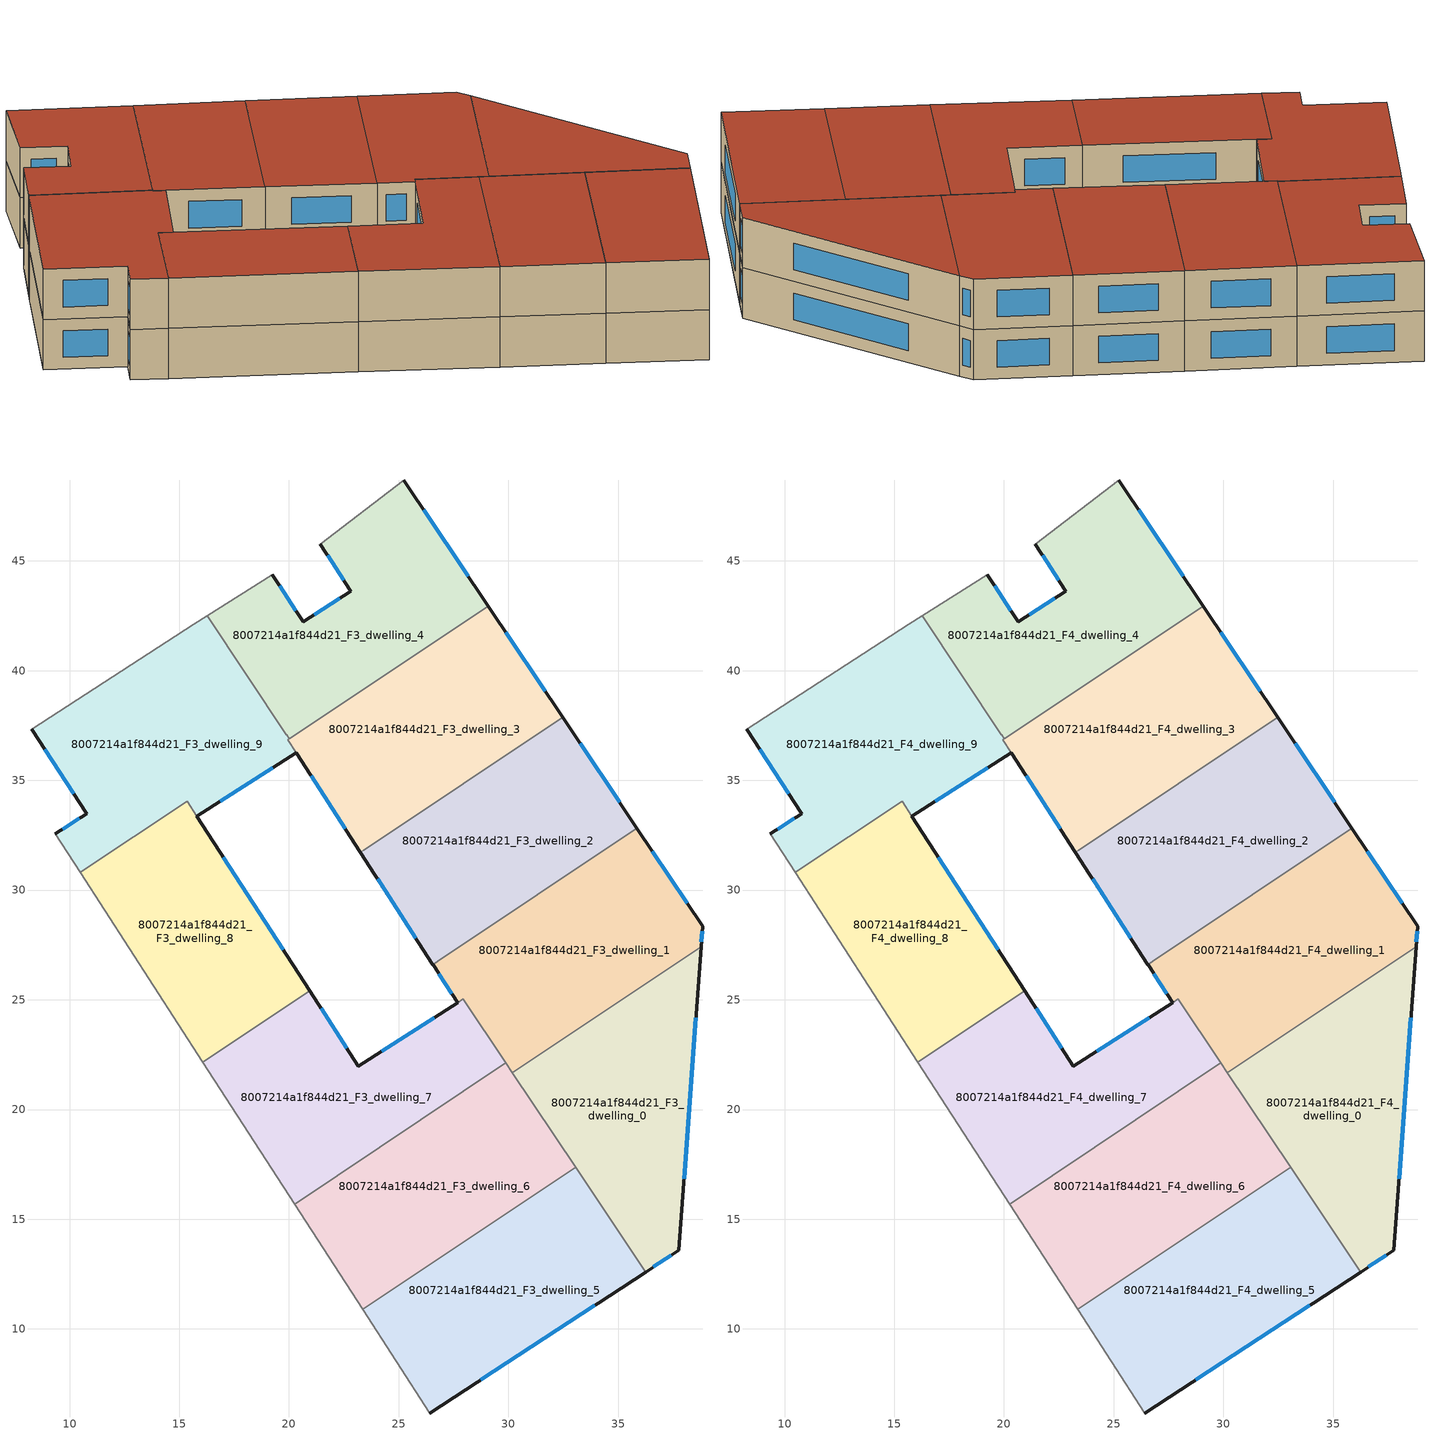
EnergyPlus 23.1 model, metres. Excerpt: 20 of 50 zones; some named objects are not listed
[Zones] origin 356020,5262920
8007214a1f844d21_F3_dwelling_0
 floor to 8007214a1f844d21_F2_dwelling_0 (EU_floor_Construction): 38.78,27.42 37.77,13.59 36.26,12.59 30.19,21.67 z9
 wall outside (EU_wall_Construction): 36.26,12.59 37.77,13.59 38.78,27.42 z9:12
 wall to 8007214a1f844d21_F3_dwelling_1 (EU_wall_Construction): 38.78,27.42 30.19,21.67 z9:12
 wall to 8007214a1f844d21_F3_dwelling_5 (EU_wall_Construction): 33.06,17.37 36.26,12.59 z9:12
 wall to 8007214a1f844d21_F3_dwelling_6 (EU_wall_Construction): 30.19,21.67 33.07,17.37 z9:12
 window (EU_Window_Construction): 38.01,16.83 38.55,24.17 / 36.61,12.83 37.42,13.35 z9.7:11.3
8007214a1f844d21_F3_dwelling_1
 floor to 8007214a1f844d21_F2_dwelling_1 (EU_floor_Construction): 35.86,32.81 38.85,28.35 38.78,27.42 30.19,21.67 27.93,25.04 27.68,24.88 26.57,26.6 z9
 wall outside (EU_wall_Construction): 38.78,27.42 38.85,28.35 35.86,32.81 / 26.57,26.6 27.68,24.88 z9:12
 wall to 8007214a1f844d21_F3_dwelling_7 (EU_wall_Construction): 27.94,25.04 29.88,22.12 / 27.68,24.88 27.93,25.04 z9:12
 wall to 8007214a1f844d21_F3_dwelling_2 (EU_wall_Construction): 35.86,32.81 26.79,26.75 26.56,26.61 z9:12
 wall to 8007214a1f844d21_F3_dwelling_6 (EU_wall_Construction): 29.88,22.12 30.19,21.67 z9:12
 window (EU_Window_Construction): 38.15,29.4 36.56,31.77 / 38.8,27.64 38.84,28.13 / 26.83,26.2 27.42,25.28 z9.7:11.3
8007214a1f844d21_F3_dwelling_2
 floor to 8007214a1f844d21_F2_dwelling_2 (EU_floor_Construction): 32.47,37.88 35.86,32.81 26.79,26.75 26.56,26.61 23.26,31.72 23.41,31.82 z9
 wall outside (EU_wall_Construction): 23.26,31.72 26.56,26.61 / 35.86,32.81 32.47,37.88 z9:12
 wall to 8007214a1f844d21_F3_dwelling_3 (EU_wall_Construction): 32.47,37.88 23.41,31.82 23.26,31.72 z9:12
 window (EU_Window_Construction): 24.03,30.52 25.79,27.81 / 35.06,34 33.27,36.69 z9.7:11.3
8007214a1f844d21_F3_dwelling_3
 floor to 8007214a1f844d21_F2_dwelling_3 (EU_floor_Construction): 29.08,42.94 32.47,37.88 23.41,31.82 23.26,31.72 19.95,36.84 20.02,36.89 z9
 wall outside (EU_wall_Construction): 32.47,37.88 29.08,42.94 / 20.32,36.27 23.26,31.72 z9:12
 wall to 8007214a1f844d21_F3_dwelling_9 (EU_wall_Construction): 19.89,37.08 20.02,36.89 19.95,36.84 20.32,36.27 z9:12
 wall to 8007214a1f844d21_F3_dwelling_4 (EU_wall_Construction): 29.08,42.94 20.02,36.89 19.89,37.08 z9:12
 window (EU_Window_Construction): 31.67,39.07 29.87,41.75 / 21.01,35.2 22.57,32.79 z9.7:11.3
8007214a1f844d21_F3_dwelling_4
 floor to 8007214a1f844d21_F2_dwelling_4 (EU_floor_Construction): 25.23,48.69 29.08,42.94 20.02,36.89 19.88,37.09 16.27,42.49 19.24,44.38 20.64,42.22 22.82,43.62 21.43,45.77 z9
 wall outside (EU_wall_Construction): 21.43,45.77 22.82,43.62 20.64,42.22 19.24,44.38 / 29.08,42.94 25.23,48.69 z9:12
 wall adiabatic (EU_wall_Construction): 19.24,44.38 16.27,42.49 / 25.23,48.69 21.43,45.77 z9:12
 wall to 8007214a1f844d21_F3_dwelling_9 (EU_wall_Construction): 16.27,42.49 19.88,37.09 z9:12
 window (EU_Window_Construction): 20.31,42.72 19.57,43.87 / 22.31,43.29 21.15,42.55 / 21.76,45.26 22.5,44.13 / 28.17,44.29 26.13,47.34 z9.7:11.3
8007214a1f844d21_F3_dwelling_5
 floor to 8007214a1f844d21_F2_dwelling_5 (EU_floor_Construction): 33.07,17.37 36.26,12.59 26.42,6.17 23.37,10.89 z9
 wall outside (EU_wall_Construction): 26.42,6.17 36.26,12.59 z9:12
 wall to 8007214a1f844d21_F3_dwelling_6 (EU_wall_Construction): 33.07,17.37 23.37,10.89 z9:12
 wall adiabatic (EU_wall_Construction): 23.37,10.89 26.42,6.17 z9:12
 window (EU_Window_Construction): 28.73,7.68 33.95,11.09 z9.7:11.3
8007214a1f844d21_F3_dwelling_6
 floor to 8007214a1f844d21_F2_dwelling_6 (EU_floor_Construction): 29.89,22.12 33.07,17.37 23.37,10.89 20.27,15.69 z9
 wall to 8007214a1f844d21_F3_dwelling_7 (EU_wall_Construction): 29.89,22.12 20.27,15.69 z9:12
 wall adiabatic (EU_wall_Construction): 20.27,15.69 23.37,10.89 z9:12
8007214a1f844d21_F3_dwelling_7
 floor to 8007214a1f844d21_F2_dwelling_7 (EU_floor_Construction): 27.94,25.04 29.89,22.12 20.27,15.69 16.08,22.17 20.94,25.41 23.16,21.97 z9
 wall outside (EU_wall_Construction): 27.68,24.87 23.16,21.97 20.94,25.41 z9:12
 wall adiabatic (EU_wall_Construction): 16.08,22.17 20.27,15.69 z9:12
 wall to 8007214a1f844d21_F3_dwelling_8 (EU_wall_Construction): 20.94,25.41 16.08,22.17 z9:12
 window (EU_Window_Construction): 22.64,22.78 21.46,24.61 / 26.62,24.19 24.23,22.65 z9.7:11.3
8007214a1f844d21_F3_dwelling_8
 floor to 8007214a1f844d21_F2_dwelling_8 (EU_floor_Construction): 15.36,34.05 20.94,25.41 16.08,22.17 10.49,30.8 z9
 wall outside (EU_wall_Construction): 20.94,25.41 15.8,33.36 z9:12
 wall adiabatic (EU_wall_Construction): 10.49,30.8 16.08,22.17 z9:12
 wall to 8007214a1f844d21_F3_dwelling_9 (EU_wall_Construction): 15.8,33.36 15.36,34.05 10.49,30.8 z9:12
 window (EU_Window_Construction): 19.73,27.28 17.01,31.5 z9.7:11.3
8007214a1f844d21_F3_dwelling_9
 floor to 8007214a1f844d21_F2_dwelling_9 (EU_floor_Construction): 16.27,42.49 20.02,36.89 19.95,36.84 20.32,36.27 15.8,33.36 15.36,34.05 10.49,30.8 9.36,32.57 10.77,33.48 8.28,37.33 15.66,42.11 z9
 wall outside (EU_wall_Construction): 8.28,37.33 10.77,33.48 9.36,32.57 / 15.8,33.36 20.32,36.27 z9:12
 wall adiabatic (EU_wall_Construction): 9.36,32.57 10.49,30.8 / 16.27,42.49 15.66,42.11 8.28,37.33 z9:12
 window (EU_Window_Construction): 10.44,33.26 9.69,32.78 / 8.87,36.42 10.19,34.38 / 16.86,34.04 19.26,35.58 z9.7:11.3
8007214a1f844d21_F4_dwelling_0
 floor to 8007214a1f844d21_F3_dwelling_0 (EU_floor_Construction): 38.78,27.42 37.77,13.59 36.26,12.59 30.19,21.67 z12
 wall outside (EU_wall_Construction): 36.26,12.59 37.77,13.59 38.78,27.42 z12:15
 wall to 8007214a1f844d21_F4_dwelling_1 (EU_wall_Construction): 38.78,27.42 30.19,21.67 z12:15
 wall to 8007214a1f844d21_F4_dwelling_5 (EU_wall_Construction): 33.06,17.37 36.26,12.59 z12:15
 wall to 8007214a1f844d21_F4_dwelling_6 (EU_wall_Construction): 30.19,21.67 33.07,17.37 z12:15
 window (EU_Window_Construction): 38.01,16.83 38.55,24.17 / 36.61,12.83 37.42,13.35 z12.7:14.3
 roof outside (EU_roof_Construction): 37.77,13.59 38.78,27.42 30.19,21.67 36.26,12.59 z15
8007214a1f844d21_F4_dwelling_1
 floor to 8007214a1f844d21_F3_dwelling_1 (EU_floor_Construction): 35.86,32.81 38.85,28.35 38.78,27.42 30.19,21.67 27.93,25.04 27.68,24.88 26.57,26.6 z12
 wall outside (EU_wall_Construction): 38.78,27.42 38.85,28.35 35.86,32.81 / 26.57,26.6 27.68,24.88 z12:15
 wall to 8007214a1f844d21_F4_dwelling_7 (EU_wall_Construction): 27.94,25.04 29.88,22.12 / 27.68,24.88 27.93,25.04 z12:15
 wall to 8007214a1f844d21_F4_dwelling_2 (EU_wall_Construction): 35.86,32.81 26.79,26.75 26.56,26.61 z12:15
 wall to 8007214a1f844d21_F4_dwelling_6 (EU_wall_Construction): 29.88,22.12 30.19,21.67 z12:15
 window (EU_Window_Construction): 38.15,29.4 36.56,31.77 / 38.8,27.64 38.84,28.13 / 26.83,26.2 27.42,25.28 z12.7:14.3
 roof outside (EU_roof_Construction): 38.78,27.42 38.85,28.35 35.86,32.81 26.57,26.6 27.68,24.88 27.93,25.04 30.19,21.67 z15
8007214a1f844d21_F4_dwelling_2
 floor to 8007214a1f844d21_F3_dwelling_2 (EU_floor_Construction): 32.47,37.88 35.86,32.81 26.79,26.75 26.56,26.61 23.26,31.72 23.41,31.82 z12
 wall outside (EU_wall_Construction): 23.26,31.72 26.56,26.61 / 35.86,32.81 32.47,37.88 z12:15
 wall to 8007214a1f844d21_F4_dwelling_3 (EU_wall_Construction): 32.47,37.88 23.41,31.82 23.26,31.72 z12:15
 window (EU_Window_Construction): 24.03,30.52 25.79,27.81 / 35.06,34 33.27,36.69 z12.7:14.3
 roof outside (EU_roof_Construction): 35.86,32.81 32.47,37.88 23.41,31.82 23.26,31.72 26.56,26.61 26.79,26.75 z15
8007214a1f844d21_F4_dwelling_3
 floor to 8007214a1f844d21_F3_dwelling_3 (EU_floor_Construction): 29.08,42.94 32.47,37.88 23.41,31.82 23.26,31.72 19.95,36.84 20.02,36.89 z12
 wall outside (EU_wall_Construction): 32.47,37.88 29.08,42.94 / 20.32,36.27 23.26,31.72 z12:15
 wall to 8007214a1f844d21_F4_dwelling_9 (EU_wall_Construction): 19.89,37.08 20.02,36.89 19.95,36.84 20.32,36.27 z12:15
 wall to 8007214a1f844d21_F4_dwelling_4 (EU_wall_Construction): 29.08,42.94 20.02,36.89 19.89,37.08 z12:15
 window (EU_Window_Construction): 31.67,39.07 29.87,41.75 / 21.01,35.2 22.57,32.79 z12.7:14.3
 roof outside (EU_roof_Construction): 32.47,37.88 29.08,42.94 20.02,36.89 19.95,36.84 23.26,31.72 23.41,31.82 z15
8007214a1f844d21_F4_dwelling_4
 floor to 8007214a1f844d21_F3_dwelling_4 (EU_floor_Construction): 25.23,48.69 29.08,42.94 20.02,36.89 19.88,37.09 16.27,42.49 19.24,44.38 20.64,42.22 22.82,43.62 21.43,45.77 z12
 wall outside (EU_wall_Construction): 21.43,45.77 22.82,43.62 20.64,42.22 19.24,44.38 / 29.08,42.94 25.23,48.69 z12:15
 wall adiabatic (EU_wall_Construction): 19.24,44.38 16.27,42.49 / 25.23,48.69 21.43,45.77 z12:15
 wall to 8007214a1f844d21_F4_dwelling_9 (EU_wall_Construction): 16.27,42.49 19.88,37.09 z12:15
 window (EU_Window_Construction): 20.31,42.72 19.57,43.87 / 22.31,43.29 21.15,42.55 / 21.76,45.26 22.5,44.13 / 28.17,44.29 26.13,47.34 z12.7:14.3
 roof outside (EU_roof_Construction): 29.08,42.94 25.23,48.69 21.43,45.77 22.82,43.62 20.64,42.22 19.24,44.38 16.27,42.49 19.88,37.09 20.02,36.89 z15
8007214a1f844d21_F4_dwelling_5
 floor to 8007214a1f844d21_F3_dwelling_5 (EU_floor_Construction): 33.07,17.37 36.26,12.59 26.42,6.17 23.37,10.89 z12
 wall outside (EU_wall_Construction): 26.42,6.17 36.26,12.59 z12:15
 wall to 8007214a1f844d21_F4_dwelling_6 (EU_wall_Construction): 33.07,17.37 23.37,10.89 z12:15
 wall adiabatic (EU_wall_Construction): 23.37,10.89 26.42,6.17 z12:15
 window (EU_Window_Construction): 28.73,7.68 33.95,11.09 z12.7:14.3
 roof outside (EU_roof_Construction): 36.26,12.59 33.07,17.37 23.37,10.89 26.42,6.17 z15
8007214a1f844d21_F4_dwelling_6
 floor to 8007214a1f844d21_F3_dwelling_6 (EU_floor_Construction): 29.89,22.12 33.07,17.37 23.37,10.89 20.27,15.69 z12
 wall to 8007214a1f844d21_F4_dwelling_7 (EU_wall_Construction): 29.89,22.12 20.27,15.69 z12:15
 wall adiabatic (EU_wall_Construction): 20.27,15.69 23.37,10.89 z12:15
 roof outside (EU_roof_Construction): 33.07,17.37 29.89,22.12 20.27,15.69 23.37,10.89 z15
8007214a1f844d21_F4_dwelling_7
 floor to 8007214a1f844d21_F3_dwelling_7 (EU_floor_Construction): 27.94,25.04 29.89,22.12 20.27,15.69 16.08,22.17 20.94,25.41 23.16,21.97 z12
 wall outside (EU_wall_Construction): 27.68,24.87 23.16,21.97 20.94,25.41 z12:15
 wall adiabatic (EU_wall_Construction): 16.08,22.17 20.27,15.69 z12:15
 wall to 8007214a1f844d21_F4_dwelling_8 (EU_wall_Construction): 20.94,25.41 16.08,22.17 z12:15
 window (EU_Window_Construction): 22.64,22.78 21.46,24.61 / 26.62,24.19 24.23,22.65 z12.7:14.3
 roof outside (EU_roof_Construction): 29.89,22.12 27.94,25.04 23.16,21.97 20.94,25.41 16.08,22.17 20.27,15.69 z15
8007214a1f844d21_F4_dwelling_8
 floor to 8007214a1f844d21_F3_dwelling_8 (EU_floor_Construction): 15.36,34.05 20.94,25.41 16.08,22.17 10.49,30.8 z12
 wall outside (EU_wall_Construction): 20.94,25.41 15.8,33.36 z12:15
 wall adiabatic (EU_wall_Construction): 10.49,30.8 16.08,22.17 z12:15
 wall to 8007214a1f844d21_F4_dwelling_9 (EU_wall_Construction): 15.8,33.36 15.36,34.05 10.49,30.8 z12:15
 window (EU_Window_Construction): 19.73,27.28 17.01,31.5 z12.7:14.3
 roof outside (EU_roof_Construction): 20.94,25.41 15.36,34.05 10.49,30.8 16.08,22.17 z15
8007214a1f844d21_F4_dwelling_9
 floor to 8007214a1f844d21_F3_dwelling_9 (EU_floor_Construction): 16.27,42.49 20.02,36.89 19.95,36.84 20.32,36.27 15.8,33.36 15.36,34.05 10.49,30.8 9.36,32.57 10.77,33.48 8.28,37.33 15.66,42.11 z12
 wall outside (EU_wall_Construction): 8.28,37.33 10.77,33.48 9.36,32.57 / 15.8,33.36 20.32,36.27 z12:15
 wall adiabatic (EU_wall_Construction): 9.36,32.57 10.49,30.8 / 16.27,42.49 15.66,42.11 8.28,37.33 z12:15
 window (EU_Window_Construction): 10.44,33.26 9.69,32.78 / 8.87,36.42 10.19,34.38 / 16.86,34.04 19.26,35.58 z12.7:14.3
 roof outside (EU_roof_Construction): 15.8,33.36 20.32,36.27 19.95,36.84 20.02,36.89 16.27,42.49 15.66,42.11 8.28,37.33 10.77,33.48 9.36,32.57 10.49,30.8 15.36,34.05 z15
[Building]
EU S2 Campaign: North Axis=0; Terrain=City; Solar Distribution=FullExterior
[Site:Location]
Budapest.Ferenc.Liszt.Intl.AP: Latitude=47.437; Longitude=19.256; Time Zone=1; Elevation=185
[SizingPeriod:WeatherFileDays]
AnnualSizingPeriod: Begin Month=1; Begin Day of Month=1; End Month=12; End Day of Month=31; Day of Week for Start Day=Monday; Use Weather File Daylight Saving Period=No; Use Weather File Rain and Snow Indicators=No
[MATERIAL]
EU_InternalMass_Material: Roughness=MediumRough; Thickness=0.1; Conductivity=1; Density=1800; Specific Heat=900; Thermal Absorptance=0.9; Solar Absorptance=0.7; Visible Absorptance=0.7
[MATERIAL:NOMASS] Roughness=MediumRough; Thermal Absorptance=0.9; Solar Absorptance=0.7; Visible Absorptance=0.7
Name | Thermal Resistance
EU_wall_NoMass | 0.832559
EU_roof_NoMass | 1.39638
EU_floor_NoMass | 0.872794
[WINDOWMATERIAL:SIMPLEGLAZINGSYSTEM]
EU_Window_SimpleGlazing: UFactor=2.79869; Solar Heat Gain Coefficient=0.75; Visible Transmittance=0.75
[CONSTRUCTION]
EU_wall_Construction: EU_wall_NoMass
EU_roof_Construction: EU_roof_NoMass
EU_floor_Construction: EU_floor_NoMass
EU_Window_Construction: EU_Window_SimpleGlazing
EU_InternalMass_Construction: EU_InternalMass_Material
[ZONE] Type=1; Multiplier=1; Ceiling Height=autocalculate; Floor Area=autocalculate; Part of Total Floor Area=Yes
Name | Volume
8007214a1f844d21_F3_dwelling_0; 8007214a1f844d21_F4_dwelling_0 | 199.348
8007214a1f844d21_F3_dwelling_1; 8007214a1f844d21_F4_dwelling_1 | 201.124
8007214a1f844d21_F3_dwelling_2; 8007214a1f844d21_F4_dwelling_2 | 203.429
8007214a1f844d21_F3_dwelling_3; 8007214a1f844d21_F4_dwelling_3 | 201.727
8007214a1f844d21_F3_dwelling_4; 8007214a1f844d21_F4_dwelling_4 | 199.321
8007214a1f844d21_F3_dwelling_5; 8007214a1f844d21_F4_dwelling_5 | 199.367
8007214a1f844d21_F3_dwelling_6; 8007214a1f844d21_F4_dwelling_6 | 199.377
8007214a1f844d21_F3_dwelling_7; 8007214a1f844d21_F4_dwelling_7 | 195.929
8007214a1f844d21_F3_dwelling_8; 8007214a1f844d21_F4_dwelling_8 | 180.449
8007214a1f844d21_F3_dwelling_9; 8007214a1f844d21_F4_dwelling_9 | 213.469
[INTERNALMASS] Construction=EU_InternalMass_Construction
Name | Zone or ZoneList | Surface Area
8007214a1f844d21_F3_dwelling_0_EU_InternalMass | 8007214a1f844d21_F3_dwelling_0 | 66.4494
8007214a1f844d21_F3_dwelling_1_EU_InternalMass | 8007214a1f844d21_F3_dwelling_1 | 67.0396
8007214a1f844d21_F3_dwelling_2_EU_InternalMass | 8007214a1f844d21_F3_dwelling_2 | 67.808
8007214a1f844d21_F3_dwelling_3_EU_InternalMass | 8007214a1f844d21_F3_dwelling_3 | 67.2403
8007214a1f844d21_F3_dwelling_4_EU_InternalMass | 8007214a1f844d21_F3_dwelling_4 | 66.4442
8007214a1f844d21_F3_dwelling_5_EU_InternalMass | 8007214a1f844d21_F3_dwelling_5 | 66.4557
8007214a1f844d21_F3_dwelling_6_EU_InternalMass | 8007214a1f844d21_F3_dwelling_6 | 66.459
8007214a1f844d21_F3_dwelling_7_EU_InternalMass | 8007214a1f844d21_F3_dwelling_7 | 65.3233
8007214a1f844d21_F3_dwelling_8_EU_InternalMass | 8007214a1f844d21_F3_dwelling_8 | 60.1498
8007214a1f844d21_F3_dwelling_9_EU_InternalMass | 8007214a1f844d21_F3_dwelling_9 | 71.1565
8007214a1f844d21_F4_dwelling_0_EU_InternalMass | 8007214a1f844d21_F4_dwelling_0 | 66.4494
8007214a1f844d21_F4_dwelling_1_EU_InternalMass | 8007214a1f844d21_F4_dwelling_1 | 67.0396
8007214a1f844d21_F4_dwelling_2_EU_InternalMass | 8007214a1f844d21_F4_dwelling_2 | 67.808
8007214a1f844d21_F4_dwelling_3_EU_InternalMass | 8007214a1f844d21_F4_dwelling_3 | 67.2403
8007214a1f844d21_F4_dwelling_4_EU_InternalMass | 8007214a1f844d21_F4_dwelling_4 | 66.4442
8007214a1f844d21_F4_dwelling_5_EU_InternalMass | 8007214a1f844d21_F4_dwelling_5 | 66.4557
8007214a1f844d21_F4_dwelling_6_EU_InternalMass | 8007214a1f844d21_F4_dwelling_6 | 66.459
8007214a1f844d21_F4_dwelling_7_EU_InternalMass | 8007214a1f844d21_F4_dwelling_7 | 65.3233
8007214a1f844d21_F4_dwelling_8_EU_InternalMass | 8007214a1f844d21_F4_dwelling_8 | 60.1498
8007214a1f844d21_F4_dwelling_9_EU_InternalMass | 8007214a1f844d21_F4_dwelling_9 | 71.1565
[OTHEREQUIPMENT] Fuel Type=Electricity; Design Level Calculation Method=Watts/Area; Power per Zone Floor Area=1; Fraction Latent=0; Fraction Radiant=0; Fraction Lost=0; Carbon Dioxide Generation Rate=0; EndUse Subcategory=EU_Step8_InternalGains
Name | Zone or ZoneList or Space or SpaceList | Schedule
EU_Step8_InternalGain_8007214a1f844d21_F3_dwelling_0_f000 | 8007214a1f844d21_F3_dwelling_0 | EU_Step8_GainSchedule_8007214a1f844d21_F3_dwelling_0_f000
EU_Step8_InternalGain_8007214a1f844d21_F3_dwelling_1_f000 | 8007214a1f844d21_F3_dwelling_1 | EU_Step8_GainSchedule_8007214a1f844d21_F3_dwelling_1_f000
EU_Step8_InternalGain_8007214a1f844d21_F3_dwelling_2_f000 | 8007214a1f844d21_F3_dwelling_2 | EU_Step8_GainSchedule_8007214a1f844d21_F3_dwelling_2_f000
EU_Step8_InternalGain_8007214a1f844d21_F3_dwelling_3_f000 | 8007214a1f844d21_F3_dwelling_3 | EU_Step8_GainSchedule_8007214a1f844d21_F3_dwelling_3_f000
EU_Step8_InternalGain_8007214a1f844d21_F3_dwelling_4_f000 | 8007214a1f844d21_F3_dwelling_4 | EU_Step8_GainSchedule_8007214a1f844d21_F3_dwelling_4_f000
EU_Step8_InternalGain_8007214a1f844d21_F3_dwelling_5_f000 | 8007214a1f844d21_F3_dwelling_5 | EU_Step8_GainSchedule_8007214a1f844d21_F3_dwelling_5_f000
EU_Step8_InternalGain_8007214a1f844d21_F3_dwelling_6_f000 | 8007214a1f844d21_F3_dwelling_6 | EU_Step8_GainSchedule_8007214a1f844d21_F3_dwelling_6_f000
EU_Step8_InternalGain_8007214a1f844d21_F3_dwelling_7_f000 | 8007214a1f844d21_F3_dwelling_7 | EU_Step8_GainSchedule_8007214a1f844d21_F3_dwelling_7_f000
EU_Step8_InternalGain_8007214a1f844d21_F3_dwelling_8_f000 | 8007214a1f844d21_F3_dwelling_8 | EU_Step8_GainSchedule_8007214a1f844d21_F3_dwelling_8_f000
EU_Step8_InternalGain_8007214a1f844d21_F3_dwelling_9_f000 | 8007214a1f844d21_F3_dwelling_9 | EU_Step8_GainSchedule_8007214a1f844d21_F3_dwelling_9_f000
EU_Step8_InternalGain_8007214a1f844d21_F4_dwelling_0_f000 | 8007214a1f844d21_F4_dwelling_0 | EU_Step8_GainSchedule_8007214a1f844d21_F4_dwelling_0_f000
EU_Step8_InternalGain_8007214a1f844d21_F4_dwelling_1_f000 | 8007214a1f844d21_F4_dwelling_1 | EU_Step8_GainSchedule_8007214a1f844d21_F4_dwelling_1_f000
EU_Step8_InternalGain_8007214a1f844d21_F4_dwelling_2_f000 | 8007214a1f844d21_F4_dwelling_2 | EU_Step8_GainSchedule_8007214a1f844d21_F4_dwelling_2_f000
EU_Step8_InternalGain_8007214a1f844d21_F4_dwelling_3_f000 | 8007214a1f844d21_F4_dwelling_3 | EU_Step8_GainSchedule_8007214a1f844d21_F4_dwelling_3_f000
EU_Step8_InternalGain_8007214a1f844d21_F4_dwelling_4_f000 | 8007214a1f844d21_F4_dwelling_4 | EU_Step8_GainSchedule_8007214a1f844d21_F4_dwelling_4_f000
EU_Step8_InternalGain_8007214a1f844d21_F4_dwelling_5_f000 | 8007214a1f844d21_F4_dwelling_5 | EU_Step8_GainSchedule_8007214a1f844d21_F4_dwelling_5_f000
EU_Step8_InternalGain_8007214a1f844d21_F4_dwelling_6_f000 | 8007214a1f844d21_F4_dwelling_6 | EU_Step8_GainSchedule_8007214a1f844d21_F4_dwelling_6_f000
EU_Step8_InternalGain_8007214a1f844d21_F4_dwelling_7_f000 | 8007214a1f844d21_F4_dwelling_7 | EU_Step8_GainSchedule_8007214a1f844d21_F4_dwelling_7_f000
EU_Step8_InternalGain_8007214a1f844d21_F4_dwelling_8_f000 | 8007214a1f844d21_F4_dwelling_8 | EU_Step8_GainSchedule_8007214a1f844d21_F4_dwelling_8_f000
EU_Step8_InternalGain_8007214a1f844d21_F4_dwelling_9_f000 | 8007214a1f844d21_F4_dwelling_9 | EU_Step8_GainSchedule_8007214a1f844d21_F4_dwelling_9_f000
[ZONEVENTILATION:DESIGNFLOWRATE] Schedule=EU_AlwaysOn; Design Flow Rate Calculation Method=AirChanges/Hour; Air Changes per Hour=0.475469; Ventilation Type=Natural; Fan Pressure Rise=0; Fan Total Efficiency=1; Constant Term Coefficient=1; Temperature Term Coefficient=0; Velocity Term Coefficient=0; Velocity Squared Term Coefficient=0; Minimum Indoor Temperature=-100; Maximum Indoor Temperature=100; Delta Temperature=-100; Minimum Outdoor Temperature=-100; Maximum Outdoor Temperature=100; Maximum Wind Speed=40
Name | Zone or ZoneList or Space or SpaceList
EU_ConstantAir_8007214a1f844d21_F3_dwelling_0 | 8007214a1f844d21_F3_dwelling_0
EU_ConstantAir_8007214a1f844d21_F3_dwelling_1 | 8007214a1f844d21_F3_dwelling_1
EU_ConstantAir_8007214a1f844d21_F3_dwelling_2 | 8007214a1f844d21_F3_dwelling_2
EU_ConstantAir_8007214a1f844d21_F3_dwelling_3 | 8007214a1f844d21_F3_dwelling_3
EU_ConstantAir_8007214a1f844d21_F3_dwelling_4 | 8007214a1f844d21_F3_dwelling_4
EU_ConstantAir_8007214a1f844d21_F3_dwelling_5 | 8007214a1f844d21_F3_dwelling_5
EU_ConstantAir_8007214a1f844d21_F3_dwelling_6 | 8007214a1f844d21_F3_dwelling_6
EU_ConstantAir_8007214a1f844d21_F3_dwelling_7 | 8007214a1f844d21_F3_dwelling_7
EU_ConstantAir_8007214a1f844d21_F3_dwelling_8 | 8007214a1f844d21_F3_dwelling_8
EU_ConstantAir_8007214a1f844d21_F3_dwelling_9 | 8007214a1f844d21_F3_dwelling_9
EU_ConstantAir_8007214a1f844d21_F4_dwelling_0 | 8007214a1f844d21_F4_dwelling_0
EU_ConstantAir_8007214a1f844d21_F4_dwelling_1 | 8007214a1f844d21_F4_dwelling_1
EU_ConstantAir_8007214a1f844d21_F4_dwelling_2 | 8007214a1f844d21_F4_dwelling_2
EU_ConstantAir_8007214a1f844d21_F4_dwelling_3 | 8007214a1f844d21_F4_dwelling_3
EU_ConstantAir_8007214a1f844d21_F4_dwelling_4 | 8007214a1f844d21_F4_dwelling_4
EU_ConstantAir_8007214a1f844d21_F4_dwelling_5 | 8007214a1f844d21_F4_dwelling_5
EU_ConstantAir_8007214a1f844d21_F4_dwelling_6 | 8007214a1f844d21_F4_dwelling_6
EU_ConstantAir_8007214a1f844d21_F4_dwelling_7 | 8007214a1f844d21_F4_dwelling_7
EU_ConstantAir_8007214a1f844d21_F4_dwelling_8 | 8007214a1f844d21_F4_dwelling_8
EU_ConstantAir_8007214a1f844d21_F4_dwelling_9 | 8007214a1f844d21_F4_dwelling_9
[HVACTEMPLATE:ZONE:IDEALLOADSAIRSYSTEM] System Availability Schedule=EU_AlwaysOn; Maximum Heating Supply Air Temperature=50; Minimum Cooling Supply Air Temperature=13; Maximum Heating Supply Air Humidity Ratio=0.0156; Minimum Cooling Supply Air Humidity Ratio=0.0077; Heating Limit=NoLimit; Cooling Limit=NoLimit; Heating Availability Schedule=EU_AlwaysOn; Cooling Availability Schedule=EU_CoolingOff; Dehumidification Control Type=ConstantSensibleHeatRatio; Cooling Sensible Heat Ratio=0.7; Dehumidification Setpoint=60; Humidification Control Type=None; Humidification Setpoint=30; Outdoor Air Method=None; Outdoor Air Flow Rate per Person=0.00944; Outdoor Air Flow Rate per Zone Floor Area=0; Outdoor Air Flow Rate per Zone=0; Demand Controlled Ventilation Type=None; Outdoor Air Economizer Type=NoEconomizer; Heat Recovery Type=None; Sensible Heat Recovery Effectiveness=0.7; Latent Heat Recovery Effectiveness=0.65
Name | Template Thermostat
8007214a1f844d21_F3_dwelling_0 | EU_HeatOnly_8007214a1f844d21_F3_dwelling_0
8007214a1f844d21_F3_dwelling_1 | EU_HeatOnly_8007214a1f844d21_F3_dwelling_1
8007214a1f844d21_F3_dwelling_2 | EU_HeatOnly_8007214a1f844d21_F3_dwelling_2
8007214a1f844d21_F3_dwelling_3 | EU_HeatOnly_8007214a1f844d21_F3_dwelling_3
8007214a1f844d21_F3_dwelling_4 | EU_HeatOnly_8007214a1f844d21_F3_dwelling_4
8007214a1f844d21_F3_dwelling_5 | EU_HeatOnly_8007214a1f844d21_F3_dwelling_5
8007214a1f844d21_F3_dwelling_6 | EU_HeatOnly_8007214a1f844d21_F3_dwelling_6
8007214a1f844d21_F3_dwelling_7 | EU_HeatOnly_8007214a1f844d21_F3_dwelling_7
8007214a1f844d21_F3_dwelling_8 | EU_HeatOnly_8007214a1f844d21_F3_dwelling_8
8007214a1f844d21_F3_dwelling_9 | EU_HeatOnly_8007214a1f844d21_F3_dwelling_9
8007214a1f844d21_F4_dwelling_0 | EU_HeatOnly_8007214a1f844d21_F4_dwelling_0
8007214a1f844d21_F4_dwelling_1 | EU_HeatOnly_8007214a1f844d21_F4_dwelling_1
8007214a1f844d21_F4_dwelling_2 | EU_HeatOnly_8007214a1f844d21_F4_dwelling_2
8007214a1f844d21_F4_dwelling_3 | EU_HeatOnly_8007214a1f844d21_F4_dwelling_3
8007214a1f844d21_F4_dwelling_4 | EU_HeatOnly_8007214a1f844d21_F4_dwelling_4
8007214a1f844d21_F4_dwelling_5 | EU_HeatOnly_8007214a1f844d21_F4_dwelling_5
8007214a1f844d21_F4_dwelling_6 | EU_HeatOnly_8007214a1f844d21_F4_dwelling_6
8007214a1f844d21_F4_dwelling_7 | EU_HeatOnly_8007214a1f844d21_F4_dwelling_7
8007214a1f844d21_F4_dwelling_8 | EU_HeatOnly_8007214a1f844d21_F4_dwelling_8
8007214a1f844d21_F4_dwelling_9 | EU_HeatOnly_8007214a1f844d21_F4_dwelling_9
[SIZING:ZONE] Zone Cooling Design Supply Air Temperature Input Method=SupplyAirTemperature; Zone Cooling Design Supply Air Temperature=13; Zone Heating Design Supply Air Temperature Input Method=SupplyAirTemperature; Zone Heating Design Supply Air Temperature=50; Zone Cooling Design Supply Air Humidity Ratio=0.008; Zone Heating Design Supply Air Humidity Ratio=0.008; Cooling Design Air Flow Method=DesignDay; Cooling Design Air Flow Rate=0; Cooling Minimum Air Flow per Zone Floor Area=0.000762; Cooling Minimum Air Flow=0; Cooling Minimum Air Flow Fraction=0.2; Heating Design Air Flow Method=DesignDay; Heating Design Air Flow Rate=0; Heating Maximum Air Flow per Zone Floor Area=0.002032; Heating Maximum Air Flow=0.141576; Heating Maximum Air Flow Fraction=0.3; Account for Dedicated Outdoor Air System=No; Dedicated Outdoor Air System Control Strategy=NeutralSupplyAir; Dedicated Outdoor Air Low Setpoint Temperature for Design=autosize; Dedicated Outdoor Air High Setpoint Temperature for Design=autosize; Zone Load Sizing Method=Sensible Load Only No Latent Load; Zone Latent Cooling Design Supply Air Humidity Ratio Input Method=HumidityRatioDifference; Zone Cooling Design Supply Air Humidity Ratio Difference=0.005; Zone Latent Heating Design Supply Air Humidity Ratio Input Method=HumidityRatioDifference; Zone Humidification Design Supply Air Humidity Ratio Difference=0.005
8007214a1f844d21_F3_dwelling_0; 8007214a1f844d21_F3_dwelling_1; 8007214a1f844d21_F3_dwelling_2; 8007214a1f844d21_F3_dwelling_3; 8007214a1f844d21_F3_dwelling_4; 8007214a1f844d21_F3_dwelling_5; 8007214a1f844d21_F3_dwelling_6; 8007214a1f844d21_F3_dwelling_7; 8007214a1f844d21_F3_dwelling_8; 8007214a1f844d21_F3_dwelling_9; 8007214a1f844d21_F4_dwelling_0; 8007214a1f844d21_F4_dwelling_1; 8007214a1f844d21_F4_dwelling_2; 8007214a1f844d21_F4_dwelling_3; 8007214a1f844d21_F4_dwelling_4; 8007214a1f844d21_F4_dwelling_5; 8007214a1f844d21_F4_dwelling_6; 8007214a1f844d21_F4_dwelling_7; 8007214a1f844d21_F4_dwelling_8; 8007214a1f844d21_F4_dwelling_9
[SCHEDULE:CONSTANT]
Name | Hourly Value
EU_AlwaysOn | 1
EU_CoolingOff | 0
[SCHEDULE:FILE] Column Number=1; Rows to Skip at Top=0; Number of Hours of Data=8760; Column Separator=Comma; Interpolate to Timestep=No; Minutes per Item=60; Adjust Schedule for Daylight Savings=Yes
Name | File
EU_Step8_GainSchedule_8007214a1f844d21_F3_dwelling_0_f000 | ../../schedules/8007214a1f844d21/8007214a1f844d21_F3_dwelling_0_f000_gain.csv
EU_Step8_GainSchedule_8007214a1f844d21_F3_dwelling_1_f000 | ../../schedules/8007214a1f844d21/8007214a1f844d21_F3_dwelling_1_f000_gain.csv
EU_Step8_GainSchedule_8007214a1f844d21_F3_dwelling_2_f000 | ../../schedules/8007214a1f844d21/8007214a1f844d21_F3_dwelling_2_f000_gain.csv
EU_Step8_GainSchedule_8007214a1f844d21_F3_dwelling_3_f000 | ../../schedules/8007214a1f844d21/8007214a1f844d21_F3_dwelling_3_f000_gain.csv
EU_Step8_GainSchedule_8007214a1f844d21_F3_dwelling_4_f000 | ../../schedules/8007214a1f844d21/8007214a1f844d21_F3_dwelling_4_f000_gain.csv
EU_Step8_GainSchedule_8007214a1f844d21_F3_dwelling_5_f000 | ../../schedules/8007214a1f844d21/8007214a1f844d21_F3_dwelling_5_f000_gain.csv
EU_Step8_GainSchedule_8007214a1f844d21_F3_dwelling_6_f000 | ../../schedules/8007214a1f844d21/8007214a1f844d21_F3_dwelling_6_f000_gain.csv
EU_Step8_GainSchedule_8007214a1f844d21_F3_dwelling_7_f000 | ../../schedules/8007214a1f844d21/8007214a1f844d21_F3_dwelling_7_f000_gain.csv
EU_Step8_GainSchedule_8007214a1f844d21_F3_dwelling_8_f000 | ../../schedules/8007214a1f844d21/8007214a1f844d21_F3_dwelling_8_f000_gain.csv
EU_Step8_GainSchedule_8007214a1f844d21_F3_dwelling_9_f000 | ../../schedules/8007214a1f844d21/8007214a1f844d21_F3_dwelling_9_f000_gain.csv
EU_Step8_GainSchedule_8007214a1f844d21_F4_dwelling_0_f000 | ../../schedules/8007214a1f844d21/8007214a1f844d21_F4_dwelling_0_f000_gain.csv
EU_Step8_GainSchedule_8007214a1f844d21_F4_dwelling_1_f000 | ../../schedules/8007214a1f844d21/8007214a1f844d21_F4_dwelling_1_f000_gain.csv
EU_Step8_GainSchedule_8007214a1f844d21_F4_dwelling_2_f000 | ../../schedules/8007214a1f844d21/8007214a1f844d21_F4_dwelling_2_f000_gain.csv
EU_Step8_GainSchedule_8007214a1f844d21_F4_dwelling_3_f000 | ../../schedules/8007214a1f844d21/8007214a1f844d21_F4_dwelling_3_f000_gain.csv
EU_Step8_GainSchedule_8007214a1f844d21_F4_dwelling_4_f000 | ../../schedules/8007214a1f844d21/8007214a1f844d21_F4_dwelling_4_f000_gain.csv
EU_Step8_GainSchedule_8007214a1f844d21_F4_dwelling_5_f000 | ../../schedules/8007214a1f844d21/8007214a1f844d21_F4_dwelling_5_f000_gain.csv
EU_Step8_GainSchedule_8007214a1f844d21_F4_dwelling_6_f000 | ../../schedules/8007214a1f844d21/8007214a1f844d21_F4_dwelling_6_f000_gain.csv
EU_Step8_GainSchedule_8007214a1f844d21_F4_dwelling_7_f000 | ../../schedules/8007214a1f844d21/8007214a1f844d21_F4_dwelling_7_f000_gain.csv
EU_Step8_GainSchedule_8007214a1f844d21_F4_dwelling_8_f000 | ../../schedules/8007214a1f844d21/8007214a1f844d21_F4_dwelling_8_f000_gain.csv
EU_Step8_GainSchedule_8007214a1f844d21_F4_dwelling_9_f000 | ../../schedules/8007214a1f844d21/8007214a1f844d21_F4_dwelling_9_f000_gain.csv
